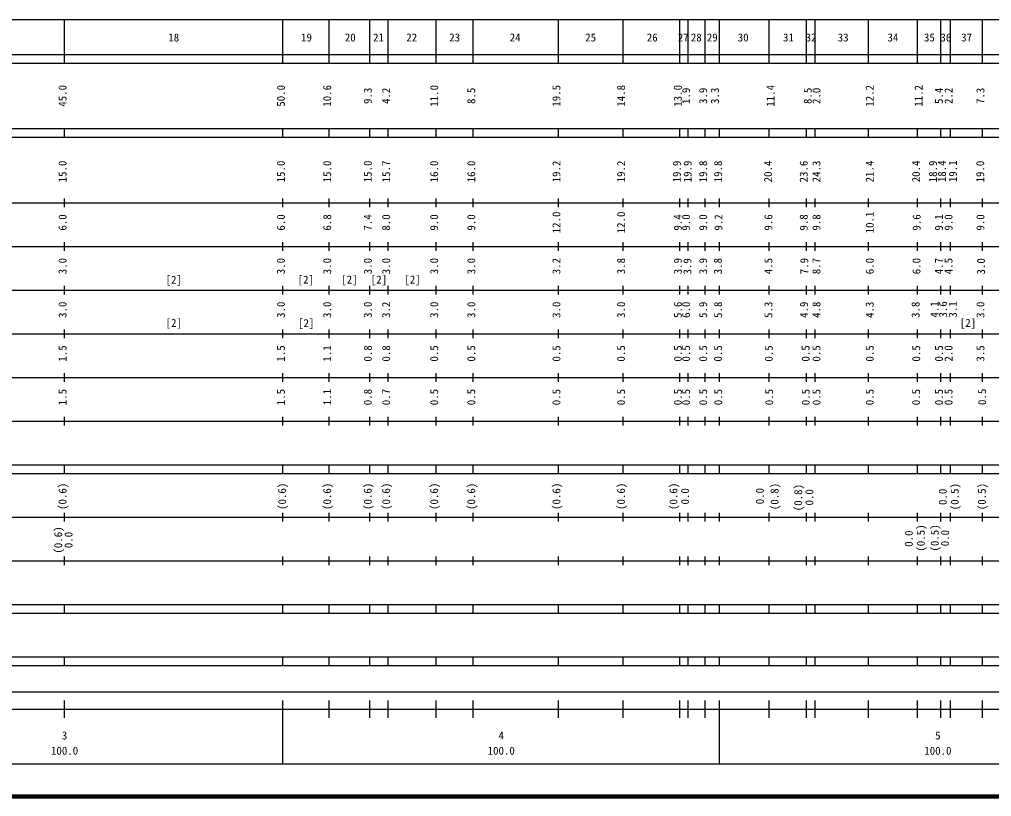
# Model space of a CAD drawing. Units: millimetres on the paper, enlarged 1000 times. Extents: x 40000 to 680000, y 20000 to 380000.
# Drawn here: x 307667 to 530292, y 20000 to 198000 of the extents above; entities that cross this region are included whole.
import ezdxf
from ezdxf.enums import TextEntityAlignment as Align

# ---------------------------------------------------------------- set-up
doc = ezdxf.new("R2010")
doc.units = ezdxf.units.MM
doc.header["$LTSCALE"] = 1000
doc.layers.add('M-TTL', color=2, linetype='Continuous', lineweight=140)
doc.layers.add('M-TTL-BAND', color=7, linetype='Continuous', lineweight=25)
doc.styles.add('ＭＳ ゴシック', font='')
doc.styles.get('ＭＳ ゴシック').set_extended_font_data('MS Gothic')

msp = doc.modelspace()

# ---------------------------------------------------------------- linework, layer by layer
at = {"layer": 'M-TTL'}
msp.add_line((40000, 20000), (680000, 20000), dxfattribs=at)
at = {"layer": 'M-TTL-BAND'}
for p, q in [((68000, 198000), (579000, 198000)), ((318000, 188000), (318000, 198000)), ((368000, 188000), (368000, 198000)), ((378600, 188000), (378600, 198000)), ((387900, 188000), (387900, 198000)), ((392100, 188000), (392100, 198000)), ((403100, 188000), (403100, 198000)), ((411600, 188000), (411600, 198000)), ((431100, 188000), (431100, 198000)), ((445900, 188000), (445900, 198000)), ((458900, 188000), (458900, 198000)), ((460800, 188000), (460800, 198000)), ((464700, 188000), (464700, 198000)), ((468000, 188000), (468000, 198000)), ((479400, 188000), (479400, 198000)), ((487900, 188000), (487900, 198000)), ((489900, 188000), (489900, 198000)), ((502100, 188000), (502100, 198000)), ((513300, 188000), (513300, 198000)), ((518700, 188000), (518700, 198000)), ((520900, 188000), (520900, 198000)), ((528200, 188000), (528200, 198000)), ((40000, 190000), (579000, 190000)), ((40000, 188000), (579000, 188000)), ((40000, 173000), (579000, 173000)), ((318000, 171000), (318000, 173000)), ((368000, 171000), (368000, 173000)), ((378600, 171000), (378600, 173000)), ((387900, 171000), (387900, 173000)), ((392100, 171000), (392100, 173000)), ((403100, 171000), (403100, 173000)), ((411600, 171000), (411600, 173000)), ((431100, 171000), (431100, 173000)), ((445900, 171000), (445900, 173000)), ((458900, 171000), (458900, 173000)), ((460800, 171000), (460800, 173000)), ((464700, 171000), (464700, 173000)), ((468000, 171000), (468000, 173000)), ((479400, 171000), (479400, 173000)), ((487900, 171000), (487900, 173000)), ((489900, 171000), (489900, 173000)), ((502100, 171000), (502100, 173000)), ((513300, 171000), (513300, 173000)), ((518700, 171000), (518700, 173000)), ((520900, 171000), (520900, 173000)), ((528200, 171000), (528200, 173000)), ((40000, 171000), (579000, 171000)), ((40000, 156000), (579000, 156000)), ((318000, 155000), (318000, 157000)), ((368000, 155000), (368000, 157000)), ((378600, 155000), (378600, 157000)), ((387900, 155000), (387900, 157000)), ((392100, 155000), (392100, 157000)), ((403100, 155000), (403100, 157000)), ((411600, 155000), (411600, 157000)), ((431100, 155000), (431100, 157000)), ((445900, 155000), (445900, 157000)), ((458900, 155000), (458900, 157000)), ((460800, 155000), (460800, 157000)), ((464700, 155000), (464700, 157000)), ((468000, 155000), (468000, 157000)), ((479400, 155000), (479400, 157000)), ((487900, 155000), (487900, 157000)), ((489900, 155000), (489900, 157000)), ((502100, 155000), (502100, 157000)), ((513300, 155000), (513300, 157000)), ((518700, 155000), (518700, 157000)), ((520900, 155000), (520900, 157000)), ((528200, 155000), (528200, 157000)), ((318000, 145000), (318000, 147000)), ((368000, 145000), (368000, 147000)), ((378600, 145000), (378600, 147000)), ((387900, 145000), (387900, 147000)), ((392100, 145000), (392100, 147000)), ((403100, 145000), (403100, 147000)), ((411600, 145000), (411600, 147000)), ((431100, 145000), (431100, 147000)), ((445900, 145000), (445900, 147000)), ((458900, 145000), (458900, 147000)), ((460800, 145000), (460800, 147000)), ((464700, 145000), (464700, 147000)), ((468000, 145000), (468000, 147000)), ((479400, 145000), (479400, 147000)), ((487900, 145000), (487900, 147000)), ((489900, 145000), (489900, 147000)), ((502100, 145000), (502100, 147000)), ((513300, 145000), (513300, 147000)), ((518700, 145000), (518700, 147000)), ((520900, 145000), (520900, 147000)), ((528200, 145000), (528200, 147000)), ((46000, 146000), (579000, 146000)), ((52000, 136000), (579000, 136000)), ((318000, 135000), (318000, 137000)), ((368000, 135000), (368000, 137000)), ((378600, 135000), (378600, 137000)), ((387900, 135000), (387900, 137000)), ((392100, 135000), (392100, 137000)), ((403100, 135000), (403100, 137000)), ((411600, 135000), (411600, 137000)), ((431100, 135000), (431100, 137000)), ((445900, 135000), (445900, 137000)), ((458900, 135000), (458900, 137000)), ((460800, 135000), (460800, 137000)), ((464700, 135000), (464700, 137000)), ((468000, 135000), (468000, 137000)), ((479400, 135000), (479400, 137000)), ((487900, 135000), (487900, 137000)), ((489900, 135000), (489900, 137000)), ((502100, 135000), (502100, 137000)), ((513300, 135000), (513300, 137000)), ((518700, 135000), (518700, 137000)), ((520900, 135000), (520900, 137000)), ((528200, 135000), (528200, 137000)), ((318000, 125000), (318000, 127000)), ((368000, 125000), (368000, 127000)), ((378600, 125000), (378600, 127000)), ((387900, 125000), (387900, 127000)), ((392100, 125000), (392100, 127000)), ((403100, 125000), (403100, 127000)), ((411600, 125000), (411600, 127000)), ((431100, 125000), (431100, 127000)), ((445900, 125000), (445900, 127000)), ((458900, 125000), (458900, 127000)), ((460800, 125000), (460800, 127000)), ((464700, 125000), (464700, 127000)), ((468000, 125000), (468000, 127000)), ((479400, 125000), (479400, 127000)), ((487900, 125000), (487900, 127000)), ((489900, 125000), (489900, 127000)), ((502100, 125000), (502100, 127000)), ((513300, 125000), (513300, 127000)), ((518700, 125000), (518700, 127000)), ((520900, 125000), (520900, 127000)), ((528200, 125000), (528200, 127000)), ((46000, 126000), (579000, 126000)), ((52000, 116000), (579000, 116000)), ((318000, 115000), (318000, 117000)), ((368000, 115000), (368000, 117000)), ((378600, 115000), (378600, 117000)), ((387900, 115000), (387900, 117000)), ((392100, 115000), (392100, 117000)), ((403100, 115000), (403100, 117000)), ((411600, 115000), (411600, 117000)), ((431100, 115000), (431100, 117000)), ((445900, 115000), (445900, 117000)), ((458900, 115000), (458900, 117000)), ((460800, 115000), (460800, 117000)), ((464700, 115000), (464700, 117000)), ((468000, 115000), (468000, 117000)), ((479400, 115000), (479400, 117000)), ((487900, 115000), (487900, 117000)), ((489900, 115000), (489900, 117000)), ((502100, 115000), (502100, 117000)), ((513300, 115000), (513300, 117000)), ((518700, 115000), (518700, 117000)), ((520900, 115000), (520900, 117000)), ((528200, 115000), (528200, 117000)), ((318000, 105000), (318000, 107000)), ((368000, 105000), (368000, 107000)), ((378600, 105000), (378600, 107000)), ((387900, 105000), (387900, 107000)), ((392100, 105000), (392100, 107000)), ((403100, 105000), (403100, 107000)), ((411600, 105000), (411600, 107000)), ((431100, 105000), (431100, 107000)), ((445900, 105000), (445900, 107000)), ((458900, 105000), (458900, 107000)), ((460800, 105000), (460800, 107000)), ((464700, 105000), (464700, 107000)), ((468000, 105000), (468000, 107000)), ((479400, 105000), (479400, 107000)), ((487900, 105000), (487900, 107000)), ((489900, 105000), (489900, 107000)), ((502100, 105000), (502100, 107000)), ((513300, 105000), (513300, 107000)), ((518700, 105000), (518700, 107000)), ((520900, 105000), (520900, 107000)), ((528200, 105000), (528200, 107000)), ((46000, 106000), (579000, 106000)), ((40000, 96000), (579000, 96000)), ((318000, 94000), (318000, 96000)), ((368000, 94000), (368000, 96000)), ((378600, 94000), (378600, 96000)), ((387900, 94000), (387900, 96000)), ((392100, 94000), (392100, 96000)), ((403100, 94000), (403100, 96000)), ((411600, 94000), (411600, 96000)), ((431100, 94000), (431100, 96000)), ((445900, 94000), (445900, 96000)), ((458900, 94000), (458900, 96000)), ((460800, 94000), (460800, 96000)), ((464700, 94000), (464700, 96000)), ((468000, 94000), (468000, 96000)), ((479400, 94000), (479400, 96000)), ((487900, 94000), (487900, 96000)), ((489900, 94000), (489900, 96000)), ((502100, 94000), (502100, 96000)), ((513300, 94000), (513300, 96000)), ((518700, 94000), (518700, 96000)), ((520900, 94000), (520900, 96000)), ((528200, 94000), (528200, 96000)), ((40000, 94000), (579000, 94000)), ((318000, 83000), (318000, 85000)), ((368000, 83000), (368000, 85000)), ((378600, 83000), (378600, 85000)), ((387900, 83000), (387900, 85000)), ((392100, 83000), (392100, 85000)), ((403100, 83000), (403100, 85000)), ((411600, 83000), (411600, 85000)), ((431100, 83000), (431100, 85000)), ((445900, 83000), (445900, 85000)), ((458900, 83000), (458900, 85000)), ((460800, 83000), (460800, 85000)), ((464700, 83000), (464700, 85000)), ((468000, 83000), (468000, 85000)), ((479400, 83000), (479400, 85000)), ((487900, 83000), (487900, 85000)), ((489900, 83000), (489900, 85000)), ((502100, 83000), (502100, 85000)), ((513300, 83000), (513300, 85000)), ((518700, 83000), (518700, 85000)), ((520900, 83000), (520900, 85000)), ((528200, 83000), (528200, 85000)), ((49000, 84000), (579000, 84000)), ((40000, 74000), (579000, 74000)), ((318000, 73000), (318000, 75000)), ((368000, 73000), (368000, 75000)), ((378600, 73000), (378600, 75000)), ((387900, 73000), (387900, 75000)), ((392100, 73000), (392100, 75000)), ((403100, 73000), (403100, 75000)), ((411600, 73000), (411600, 75000)), ((431100, 73000), (431100, 75000)), ((445900, 73000), (445900, 75000)), ((458900, 73000), (458900, 75000)), ((460800, 73000), (460800, 75000)), ((464700, 73000), (464700, 75000)), ((468000, 73000), (468000, 75000)), ((479400, 73000), (479400, 75000)), ((487900, 73000), (487900, 75000)), ((489900, 73000), (489900, 75000)), ((502100, 73000), (502100, 75000)), ((513300, 73000), (513300, 75000)), ((518700, 73000), (518700, 75000)), ((520900, 73000), (520900, 75000)), ((528200, 73000), (528200, 75000)), ((40000, 64000), (579000, 64000)), ((318000, 62000), (318000, 64000)), ((368000, 62000), (368000, 64000)), ((378600, 62000), (378600, 64000)), ((387900, 62000), (387900, 64000)), ((392100, 62000), (392100, 64000)), ((403100, 62000), (403100, 64000)), ((411600, 62000), (411600, 64000)), ((431100, 62000), (431100, 64000)), ((445900, 62000), (445900, 64000)), ((458900, 62000), (458900, 64000)), ((460800, 62000), (460800, 64000)), ((464700, 62000), (464700, 64000)), ((468000, 62000), (468000, 64000)), ((479400, 62000), (479400, 64000)), ((487900, 62000), (487900, 64000)), ((489900, 62000), (489900, 64000)), ((502100, 62000), (502100, 64000)), ((513300, 62000), (513300, 64000)), ((518700, 62000), (518700, 64000)), ((520900, 62000), (520900, 64000)), ((528200, 62000), (528200, 64000)), ((40000, 62000), (579000, 62000)), ((40000, 52000), (579000, 52000)), ((318000, 50000), (318000, 52000)), ((368000, 50000), (368000, 52000)), ((378600, 50000), (378600, 52000)), ((387900, 50000), (387900, 52000)), ((392100, 50000), (392100, 52000)), ((403100, 50000), (403100, 52000)), ((411600, 50000), (411600, 52000)), ((431100, 50000), (431100, 52000)), ((445900, 50000), (445900, 52000)), ((458900, 50000), (458900, 52000)), ((460800, 50000), (460800, 52000)), ((464700, 50000), (464700, 52000)), ((468000, 50000), (468000, 52000)), ((479400, 50000), (479400, 52000)), ((487900, 50000), (487900, 52000)), ((489900, 50000), (489900, 52000)), ((502100, 50000), (502100, 52000)), ((513300, 50000), (513300, 52000)), ((518700, 50000), (518700, 52000)), ((520900, 50000), (520900, 52000)), ((528200, 50000), (528200, 52000)), ((40000, 50000), (579000, 50000)), ((71000, 44000), (565000, 44000)), ((318000, 38000), (318000, 42000)), ((368000, 27500), (368000, 42000)), ((378600, 38000), (378600, 42000)), ((387900, 38000), (387900, 42000)), ((392100, 38000), (392100, 42000)), ((403100, 38000), (403100, 42000)), ((411600, 38000), (411600, 42000)), ((431100, 38000), (431100, 42000)), ((445900, 38000), (445900, 42000)), ((458900, 38000), (458900, 42000)), ((460800, 38000), (460800, 42000)), ((464700, 38000), (464700, 42000)), ((468000, 27500), (468000, 42000)), ((479400, 38000), (479400, 42000)), ((487900, 38000), (487900, 42000)), ((489900, 38000), (489900, 42000)), ((502100, 38000), (502100, 42000)), ((513300, 38000), (513300, 42000)), ((518700, 38000), (518700, 42000)), ((520900, 38000), (520900, 42000)), ((528200, 38000), (528200, 42000)), ((40000, 40000), (579000, 40000)), ((68000, 27500), (579000, 27500))]:
    msp.add_line(p, q, dxfattribs=at)

# ---------------------------------------------------------------- texts
at = {"layer": 'M-TTL-BAND', "style": 'ＭＳ ゴシック'}
for s, p in [('18', (343000, 192405)), ('19', (373407, 192405)), ('20', (383426, 192405)), ('21', (389900, 192405)), ('22', (397506, 192405)), ('23', (407349, 192405)), ('24', (421179, 192405)), ('25', (438466, 192405)), ('26', (452577, 192405)), ('27', (459678, 192405)), ('28', (462669, 192405)), ('29', (466322, 192405)), ('30', (473410, 192405)), ('31', (483782, 192405)), ('32', (488943, 192405)), ('33', (496309, 192405)), ('34', (507710, 192405)), ('35', (516058, 192405)), ('36', (519834, 192405)), ('37', (524580, 192405)), ('[2]', (343000, 136910)), ('[2]', (373241, 136946)), ('[2]', (383229, 136961)), ('[2]', (389999, 136961)), ('[2]', (397687, 136961)), ('[2]', (343000, 127028)), ('[2]', (373334, 126982)), ('[2]', (524893, 127035)), ('3', (318000, 32523)), ('4', (418000, 32523)), ('5', (518000, 32523)), ('100.0', (318000, 29033)), ('100.0', (418000, 29033)), ('100.0', (518000, 29033))]:
    msp.add_text(s, height=1833, dxfattribs=at).set_placement(p, align=Align.BOTTOM_CENTER)
for s, p in [('45.0', (319000, 180500)), ('50.0', (369000, 180500)), ('10.6', (379600, 180500)), ('11.0', (404100, 180500)), ('19.5', (432100, 180500)), ('14.8', (446900, 180500)), ('13.0', (459900, 180500)), ('11.4', (481147, 180500)), ('12.2', (503847, 180500)), ('11.2', (515047, 180500)), ('9.3', (388900, 180500)), ('4.2', (393100, 180500)), ('8.5', (412600, 180500)), ('1.9', (461800, 180500)), ('3.9', (465700, 180500)), ('3.3', (468391, 180500)), ('8.5', (489647, 180500)), ('2.0', (491647, 180500)), ('5.4', (519700, 180500)), ('2.2', (521900, 180500)), ('7.3', (529200, 180500)), ('15.0', (319000, 163174)), ('15.0', (369000, 163174)), ('15.0', (379600, 163174)), ('15.0', (388900, 163174)), ('15.7', (393100, 163174)), ('16.0', (404100, 163174)), ('16.0', (412600, 163174)), ('19.2', (432100, 163174)), ('19.2', (446900, 163174)), ('19.9', (459677, 163160)), ('19.9', (462151, 163178)), ('19.8', (465700, 163174)), ('19.8', (469125, 163174)), ('20.4', (480564, 163174)), ('23.6', (488725, 163164)), ('24.3', (491647, 163174)), ('21.4', (503847, 163174)), ('20.4', (514464, 163182)), ('18.9', (518327, 163182)), ('18.4', (520395, 163223)), ('19.1', (522895, 163223)), ('19.0', (529152, 163149)), ('12.0', (432100, 151500)), ('12.0', (446900, 151500)), ('10.1', (503847, 151500)), ('6.0', (319000, 151500)), ('6.0', (369000, 151500)), ('6.8', (379600, 151500)), ('7.4', (388900, 151500)), ('8.0', (393100, 151500)), ('9.0', (404100, 151500)), ('9.0', (412600, 151500)), ('9.4', (459900, 151500)), ('9.0', (461800, 151500)), ('9.0', (465700, 151500)), ('9.2', (469208, 151500)), ('9.6', (480647, 151500)), ('9.8', (488733, 151500)), ('9.8', (491647, 151500)), ('9.6', (514597, 151500)), ('9.1', (519700, 151500)), ('9.0', (521900, 151500)), ('9.0', (529200, 151500)), ('3.0', (319000, 141500)), ('3.0', (369000, 141500)), ('3.0', (379600, 141500)), ('3.0', (388900, 141500)), ('3.0', (393100, 141500)), ('3.0', (404100, 141500)), ('3.0', (412600, 141500)), ('3.2', (432100, 141500)), ('3.8', (446900, 141500)), ('3.9', (459900, 141500)), ('3.9', (462097, 141442)), ('3.9', (465700, 141500)), ('3.8', (469083, 141500)), ('4.5', (480634, 141500)), ('7.9', (488858, 141500)), ('8.7', (491647, 141500)), ('6.0', (503847, 141500)), ('6.0', (514559, 141500)), ('4.7', (519700, 141500)), ('4.5', (521900, 141500)), ('3.0', (529324, 141449)), ('3.0', (319000, 131500)), ('3.0', (369000, 131500)), ('3.0', (379600, 131500)), ('3.0', (388900, 131500)), ('3.2', (393100, 131500)), ('3.0', (404100, 131500)), ('3.0', (412600, 131500)), ('3.0', (432100, 131500)), ('3.0', (446900, 131500)), ('5.6', (459900, 131500)), ('6.0', (461800, 131500)), ('5.9', (465700, 131500)), ('5.8', (469125, 131500)), ('5.3', (480647, 131500)), ('4.9', (488796, 131500)), ('4.8', (491647, 131500)), ('4.3', (503847, 131500)), ('3.8', (514351, 131500)), ('4.1', (518700, 131584)), ('3.6', (520636, 131584)), ('3.1', (522879, 131582)), ('3.0', (529200, 131500)), ('1.5', (319000, 121500)), ('1.5', (369000, 121500)), ('1.1', (379600, 121500)), ('0.8', (388900, 121500)), ('0.8', (393100, 121500)), ('0.5', (404100, 121500)), ('0.5', (412600, 121500)), ('0.5', (432100, 121500)), ('0.5', (446900, 121500)), ('0.5', (459900, 121500)), ('0.5', (461800, 121500)), ('0.5', (465700, 121500)), ('0.5', (469104, 121500)), ('0.5', (480730, 121500)), ('0.5', (489169, 121500)), ('0.5', (491647, 121500)), ('0.5', (503847, 121500)), ('0.5', (514497, 121500)), ('0.5', (519700, 121500)), ('2.0', (521900, 121500)), ('3.5', (529200, 121500)), ('1.5', (319000, 111500)), ('1.5', (369000, 111500)), ('1.1', (379600, 111500)), ('0.8', (388900, 111500)), ('0.7', (393100, 111500)), ('0.5', (404100, 111500)), ('0.5', (412600, 111500)), ('0.5', (432100, 111500)), ('0.5', (446900, 111500)), ('0.5', (459900, 111500)), ('0.5', (461800, 111500)), ('0.5', (465700, 111500)), ('0.5', (469146, 111500)), ('0.5', (480813, 111500)), ('0.5', (489190, 111500)), ('0.5', (491647, 111500)), ('0.5', (503847, 111500)), ('0.5', (514470, 111500)), ('0.5', (519700, 111500)), ('0.5', (521900, 111500)), ('0.5', (529586, 111556)), ('(0.6)', (319000, 88764)), ('(0.6)', (369285, 88770)), ('(0.6)', (379600, 88764)), ('(0.6)', (388900, 88764)), ('(0.6)', (393100, 88764)), ('(0.6)', (404100, 88764)), ('(0.6)', (412600, 88764)), ('(0.6)', (432100, 88764)), ('(0.6)', (446900, 88764)), ('(0.6)', (458900, 88764)), ('(0.8)', (482054, 88725)), ('(0.5)', (523320, 88692)), ('(0.5)', (529527, 88714)), ('0.0', (461553, 88764)), ('0.0', (478690, 88818)), ('(0.8)', (487466, 88475)), ('0.0', (490021, 88538)), ('0.0', (520579, 88651)), ('(0.6)', (318000, 78764)), ('0.0', (320370, 78764)), ('0.0', (512794, 79076)), ('(0.5)', (515534, 79212)), ('(0.5)', (518736, 79238)), ('0.0', (521103, 79197))]:
    msp.add_text(s, height=1833, rotation=90, dxfattribs=at).set_placement(p, align=Align.BOTTOM_CENTER)

doc.saveas('drawing.dxf')
